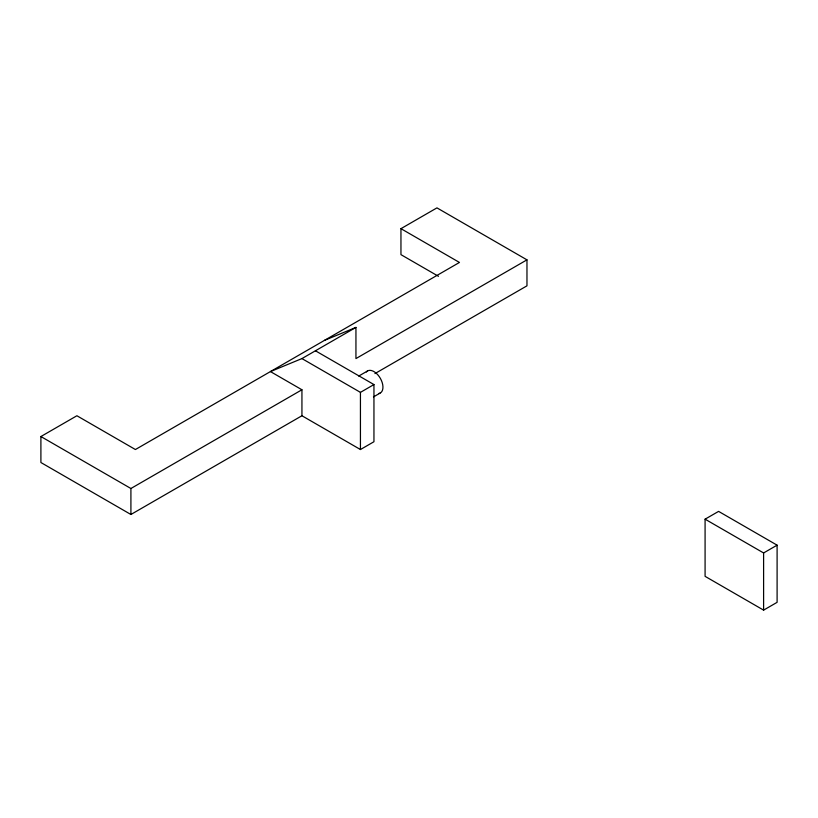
<?xml version="1.0" encoding="UTF-8"?>
<svg xmlns="http://www.w3.org/2000/svg" width="818" height="818" viewBox="0 0 818 818"><rect width="100%" height="100%" fill="white"/><g stroke="black" fill="none" stroke-linecap="round" stroke-linejoin="round"><path stroke-width="1.23" d="M315.441 350.789L373.949 384.562L373.949 441.73L360.441 449.532L301.934 415.749L130.911 514.491L40.9 462.518L40.9 436.536L76.902 415.749L135.41 449.532L459.46 262.445L400.953 228.662L400.953 254.643L438.489 276.32M400.953 228.662L436.955 207.874L526.966 259.848L526.966 285.83L374.93 373.601M301.934 415.749L301.934 389.767L270.431 371.576L301.934 358.581L355.942 327.404L355.942 358.581L526.966 259.848M40.9 436.536L130.911 488.499L301.934 389.767M358.734 376.055L367.374 371.075M301.934 358.581L360.441 392.364L373.949 384.562M373.458 396.924L379.941 393.182M705.085 519.174L718.593 511.383L777.1 545.166L777.1 602.334L763.603 610.126L705.085 576.342L705.085 519.174L763.603 552.958L777.1 545.166M324.439 340.39L355.942 327.404M763.603 552.958L763.603 610.126M360.441 392.364L360.441 449.532M130.911 488.499L130.911 514.491M366.382 371.965A12.73 7.352 60 0 1 380.39 378.427A12.73 7.352 60 0 1 378.642 393.55"/></g></svg>
